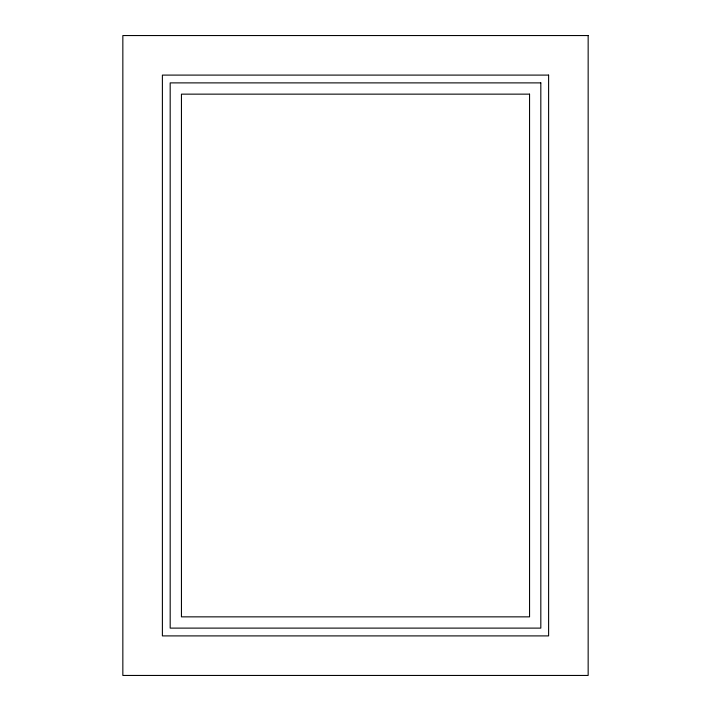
<?xml version="1.0" encoding="UTF-8"?>
<svg xmlns="http://www.w3.org/2000/svg" width="711" height="711" viewBox="0 0 711 711"><rect width="100%" height="100%" fill="white"/><g stroke="black" fill="none" stroke-linecap="round" stroke-linejoin="round"><path stroke-width="1.07" d="M588.157 35.55L122.843 35.55L122.843 675.45L588.157 675.45L588.157 35.55M548.608 75.099L162.392 75.099L162.392 635.901L548.608 635.901L548.608 75.099M540.822 82.885L170.178 82.885L170.178 628.115L540.822 628.115L540.822 82.885M529.553 94.145L181.447 94.145L181.447 616.855L529.553 616.855L529.553 94.145"/></g></svg>
